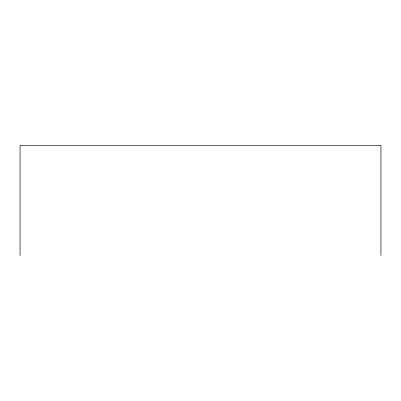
<?xml version="1.0" encoding="UTF-8"?>
<svg xmlns="http://www.w3.org/2000/svg" width="401" height="401" viewBox="0 0 401 401"><rect width="100%" height="100%" fill="white"/><g stroke="black" fill="none" stroke-linecap="round" stroke-linejoin="round"><path stroke-width="0.6" d="M380.95 255.632L380.95 145.368L20.05 145.368L20.05 255.632"/></g></svg>
